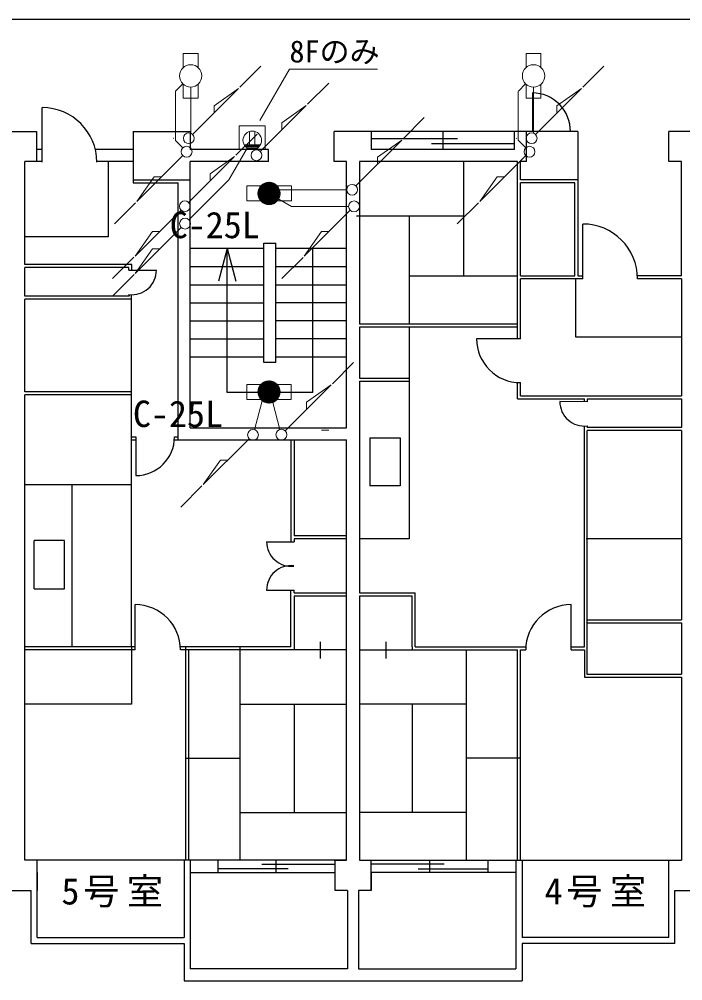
# Model space of a CAD drawing. Units: millimetres, scale not verified. Extents: x -57444 to 128924, y -40058 to 51382.
# Drawn here: x -3619 to 7410, y -28259 to -12271 of the extents above; entities that cross this region are included whole.
import ezdxf
from ezdxf.enums import TextEntityAlignment as Align

# ---------------------------------------------------------------- set-up
doc = ezdxf.new("R2010")
doc.units = ezdxf.units.MM
doc.header["$LTSCALE"] = 200
doc.layers.add('1-1_施設名', color=7, linetype='Continuous')
doc.layers.add('8-2', color=7, linetype='Continuous')
for name, color, linetype, lineweight in [('1-8', 4, 'Continuous', 9), ('8-0', 134, 'Continuous', 20), ('8-1', 7, 'Continuous', 9), ('8-7', 7, 'Continuous', 9)]:
    doc.layers.add(name, color=color, linetype=linetype, lineweight=lineweight)
doc.styles.add('ＭＳ ゴシック', font='')
doc.styles.get('ＭＳ ゴシック').set_extended_font_data('MS Gothic')

msp = doc.modelspace()

# ---------------------------------------------------------------- linework, layer by layer
at = {"layer": '1-1_施設名'}
for p, q in [((-15255.9, -12271.2), (18488.2, -12271.2)), ((4910.1, -13497.3), (4910.1, -14139)), ((-3238.8, -14649.1), (-3238.8, -13740.1)), ((-3920.3, -14139), (-3334.8, -14139)), ((-3334.8, -14139), (-3334.8, -14626)), ((-1727.6, -14139), (-1727.6, -14989)), ((-1727.6, -14139), (-776.9, -14139)), ((-776.9, -14139), (-776.9, -14439)), ((2230.4, -14139), (1614.5, -14139)), ((1614.5, -14639), (1614.5, -14139)), ((2230.4, -14139), (2230.4, -14439)), ((5663.9, -14139), (2230.4, -14139)), ((3421.8, -14139), (3421.8, -14439)), ((4613.2, -14439), (4613.2, -14139)), ((4813.2, -14639), (4813.2, -14139)), ((5663.9, -14139), (5663.9, -16535.4)), ((7179.7, -14639), (7179.7, -14139)), ((7179.7, -14339), (7179.7, -14139)), ((7765.2, -14139), (7179.7, -14139)), ((3666.1, -14259.9), (2230.4, -14259.9)), ((3231.6, -14340), (4613.2, -14340)), ((-3238.8, -14439), (-3334.8, -14439)), ((-1727.6, -14439), (-2354.5, -14439)), ((523.1, -14439), (-776.9, -14439)), ((523.1, -14639), (523.1, -14439)), ((4613.2, -14439), (2230.4, -14439)), ((-3238.8, -14639), (-3526.9, -14639)), ((-1727.6, -14639), (-2329.9, -14639)), ((-2142.4, -14637.7), (-2142.4, -15888.8)), ((-776.9, -19065.6), (-776.9, -14639)), ((523.1, -14639), (-776.9, -14639)), ((1823.1, -14639), (1614.5, -14639)), ((1823.1, -19065.6), (1823.1, -14639)), ((4663.2, -14639), (2038.2, -14639)), ((2038.2, -14639), (2038.2, -17339)), ((3763.2, -14639), (3763.2, -16535.4)), ((4663.2, -17582.7), (4663.2, -14639)), ((4713.2, -14939), (4713.2, -14639)), ((4813.2, -14639), (4713.2, -14639)), ((7388.2, -14639), (7179.7, -14639)), ((7388.2, -16535.4), (7388.2, -14639)), ((-1727.6, -14939), (-776.9, -14939)), ((-1727.6, -14989), (-976.9, -14989)), ((-976.9, -19265.6), (-976.9, -14989)), ((5663.9, -14939), (4713.2, -14939)), ((5613.9, -14989), (4713.2, -14989)), ((4713.2, -16535.4), (4713.2, -14989)), ((5613.9, -16535.4), (5613.9, -14989)), ((1988.2, -15539), (3763.2, -15539)), ((2863.2, -15539), (2863.2, -17339)), ((5749.3, -16585.4), (5749.3, -15676.4)), ((-2142.4, -15888.8), (-3526.9, -15888.8)), ((448.1, -16085.2), (-776.9, -16085.2)), ((-164.4, -16085.2), (-309, -16624.7)), ((448.1, -15996.9), (648.1, -15996.9)), ((448.1, -16085.2), (448.1, -15996.9)), ((448.1, -17981.1), (448.1, -16085.2)), ((648.1, -17981.1), (648.1, -15996.9)), ((1823.1, -16085.2), (648.1, -16085.2)), ((1260.6, -18475.4), (1260.6, -16085.2)), ((-1795.4, -16396.8), (-3526.9, -16396.8)), ((-1795.4, -16445.5), (-1795.4, -16396.8)), ((-1795.4, -16445.5), (-1339.8, -16444.9)), ((-1745.4, -16445.5), (-1745.5, -16346.6)), ((-776.9, -16385.2), (448.1, -16385.2)), ((648.1, -16385.2), (1823.1, -16385.2)), ((2863.2, -16535.4), (4663.2, -16535.4)), ((4713.2, -16535.4), (5613.9, -16535.4)), ((5749.3, -16585.4), (4713.2, -16585.4)), ((4713.2, -17582.7), (4713.2, -16585.4)), ((5631.2, -17558.6), (5631.2, -16585.4)), ((5663.9, -16535.4), (5749.3, -16535.4)), ((7388.2, -16535.4), (6656.9, -16535.4)), ((7388.2, -16585.4), (6658.3, -16585.4)), ((7388.2, -16585.4), (7388.2, -18531.7)), ((-776.9, -16685.2), (448.1, -16685.2)), ((648.1, -16685.2), (1823.1, -16685.2)), ((-1751.9, -16923.8), (-3526.9, -16923.8)), ((-3526.9, -18465.8), (-3526.9, -16923.8)), ((-1794.8, -16848), (-1794.7, -16873.8)), ((-1751.9, -22709), (-1751.9, -16851)), ((-776.9, -16985.2), (448.1, -16985.2)), ((1823.1, -16985.2), (648.1, -16985.2)), ((-776.9, -17285.2), (448.1, -17285.2)), ((1823.1, -17285.2), (648.1, -17285.2)), ((4663.2, -17339), (2038.2, -17339)), ((4663.2, -17389), (2038.2, -17389)), ((2038.2, -17389), (2038.2, -18239)), ((2863.2, -17389), (2863.2, -18239)), ((4663.2, -17444.5), (4663.2, -17389)), ((-776.9, -17585.2), (448.1, -17585.2)), ((1823.1, -17585.2), (648.1, -17585.2)), ((4713.2, -17582.7), (3981.9, -17582.7)), ((7388.2, -17558.6), (5631.2, -17558.6)), ((-776.9, -17885.2), (448.1, -17885.2)), ((648.1, -17885.2), (1823.1, -17885.2)), ((648.1, -17981.1), (448.1, -17981.1)), ((2038.2, -18239), (2863.2, -18239)), ((2038.2, -18289), (2863.2, -18289)), ((2038.2, -18289), (2038.2, -21809)), ((2863.2, -18239), (2863.2, -18289)), ((2863.2, -18289), (2863.2, -20909.5)), ((4663.2, -18581.9), (4663.2, -18312.2)), ((4713.2, -18531.7), (4713.2, -18314)), ((-1751.9, -18465.8), (-3526.9, -18465.8)), ((-1751.9, -18515.8), (-3526.9, -18515.8)), ((-3526.9, -26256.2), (-3526.9, -18515.8)), ((4713.2, -18531.7), (7388.2, -18531.7)), ((4663.2, -18581.9), (5779.1, -18581.9)), ((5822.5, -18630.7), (5366.9, -18630)), ((5779.1, -18630.6), (5779.1, -18581.9)), ((5822.6, -18581.9), (7388.2, -18581.9)), ((5822.6, -18581.9), (5822.6, -18630.7)), ((7388.2, -18581.9), (7388.2, -19059)), ((-776.9, -19065.6), (1823.1, -19065.6)), ((5779.1, -22709), (5779.1, -19036.2)), ((5821.9, -19033.2), (5821.9, -19059)), ((7388.2, -19059), (5822.6, -19059)), ((7388.2, -19109), (5822.6, -19109)), ((5822.6, -23159), (5822.6, -19109)), ((7388.2, -19109), (7388.2, -22259)), ((-1751.9, -19215.6), (-1682.3, -19215.6)), ((-1751.9, -19265.6), (-1682.3, -19265.6)), ((-1682.3, -19215.6), (-1682.3, -19859.6)), ((-1040.3, -19265.6), (1823.1, -19265.6)), ((-1038.3, -19215.6), (-976.9, -19215.6)), ((898.1, -19265.6), (898.1, -20959.6)), ((948.1, -19265.6), (948.1, -20859)), ((1823.1, -26255.9), (1823.1, -19265.6)), ((2208, -19230.3), (2208, -20029.8)), ((-3526.9, -20009), (-1751.9, -20009)), ((-2737.9, -22709), (-2737.9, -20013.5)), ((2208, -19994.8), (2208, -20030.5)), ((2714, -20029.8), (2208, -20029.8)), ((-3373.9, -20975.9), (-3373.9, -20940.2)), ((-2867.9, -20940.9), (-3373.9, -20940.9)), ((-3373.9, -21740.4), (-3373.9, -20940.9)), ((1823.1, -20859), (948.1, -20859)), ((1823.1, -20909), (948.1, -20909)), ((948.1, -20909), (948.1, -20959.6)), ((2863.2, -20909.5), (2038.2, -20909.5)), ((7388.2, -20909), (5804.5, -20909)), ((492.1, -20959.6), (948.1, -20959.6)), ((492.1, -21761.7), (948.1, -21761.7)), ((898.1, -22709), (898.1, -21761.7)), ((948.1, -21809), (948.1, -21761.7)), ((948.1, -21809), (1823.1, -21809)), ((948.1, -21859), (948.1, -22709)), ((948.1, -21859), (1823.1, -21859)), ((2038.2, -21809), (2963.2, -21809)), ((2038.2, -21859), (2913.2, -21859)), ((2038.2, -21859), (2038.2, -26255.9)), ((2913.2, -22709), (2913.2, -21859)), ((2963.2, -22709), (2963.2, -21809)), ((-1692.5, -22759), (-1692.5, -22005.1)), ((5553.8, -22759), (5553.8, -22005.1)), ((5815.9, -22259), (7388.2, -22259)), ((1385.6, -22625), (1385.6, -22901.8)), ((2475.7, -22625), (2475.7, -22901.8)), ((-1692.5, -22709), (-3526.9, -22709)), ((-1692.5, -22759), (-3526.9, -22759)), ((-1751.9, -22709), (-1751.9, -23659)), ((898.1, -22709), (-940.3, -22709)), ((1823.1, -22759), (-938.6, -22759)), ((-851.9, -26256), (-851.9, -22709)), ((-801.9, -26256), (-801.9, -22759)), ((48.1, -22709), (48.1, -26259)), ((948.1, -22709), (948.1, -22759)), ((2038.2, -22759), (4663.2, -22759)), ((2913.2, -22709), (2913.2, -22759)), ((2963.2, -22709), (4801.6, -22709)), ((3813.2, -26259), (3813.2, -22759)), ((4663.2, -26256), (4663.2, -22759)), ((4713.2, -26256), (4713.2, -22759)), ((4713.2, -22759), (4799.9, -22759)), ((5553.8, -22709), (5779.1, -22709)), ((5815.9, -23159), (7388.2, -23159)), ((5779.1, -23209), (7388.2, -23209)), ((7388.2, -23209), (7388.2, -26256)), ((-1751.9, -23659), (-3526.9, -23659)), ((48.1, -23659), (1823.1, -23659)), ((948.1, -23659), (948.1, -25459)), ((3813.2, -23659), (2038.2, -23659)), ((2913.2, -23659), (2913.2, -25459)), ((-851.9, -24559), (48.1, -24559)), ((4713.2, -24559), (3813.2, -24559)), ((48.1, -25459), (1823.1, -25459)), ((3813.2, -25459), (2038.2, -25459)), ((1823.1, -26256), (-3526.9, -26256)), ((-3319, -27540.5), (-3319, -26256)), ((-1751.9, -26256), (-1751.9, -26259)), ((-876.9, -26256), (-876.9, -27540.5)), ((-776.9, -26256), (-776.9, -28059)), ((-312.9, -26460.4), (-312.9, -26256.8)), ((414.8, -26320), (1631, -26320)), ((643.3, -26256), (643.4, -26459)), ((1615.2, -26255.6), (1823.1, -26255.9)), ((1631, -26755.6), (1631, -26256)), ((2038.2, -26256), (7388.2, -26256)), ((2230.3, -26755.6), (2230.3, -26256)), ((3446.5, -26320), (2230.3, -26320)), ((3202.2, -26256), (3202.2, -26459)), ((4174.1, -26460.4), (4174.1, -26256.8)), ((4638.2, -26256), (4638.2, -28059)), ((4738.2, -26256), (4738.2, -27540.5)), ((7180.3, -27540.5), (7180.3, -26256)), ((-776.9, -26459), (1630.5, -26459)), ((849.3, -26400.1), (-312.9, -26400.1)), ((4638.2, -26459), (2230.8, -26459)), ((3012, -26400.1), (4174.1, -26400.1)), ((-3419, -27637.8), (-3419, -26755.6)), ((1838.2, -26755.6), (1631, -26755.6)), ((1838.2, -26755.6), (1838.2, -28059)), ((2022.4, -26755.6), (2022.4, -28059)), ((7280.3, -27637.8), (7280.3, -26755.6)), ((7280.3, -26755.6), (7681, -26755.6)), ((-3419, -27637.8), (-876.9, -27637.8)), ((-3319, -27540.5), (-876.9, -27540.5)), ((-876.9, -27637.8), (-876.9, -28259)), ((7180.3, -27540.5), (4738.2, -27540.5)), ((4738.2, -27637.8), (4738.2, -28259)), ((7280.3, -27637.8), (4738.2, -27637.8)), ((1838.2, -28059), (-776.9, -28059)), ((2022.4, -28059), (4638.2, -28059)), ((-876.9, -28259), (4738.2, -28259))]:
    msp.add_line(p, q, dxfattribs=at)
for points in [[(-1745.5, -16346.6), (-3526.9, -16346.6), (-3526.9, -14639)], [(1260.6, -18475.4), (-164.4, -18475.4), (-164.4, -16085.2), (-19.9, -16624.7)], [(-1794.7, -16873.8), (-3526.9, -16873.8), (-3526.9, -16396.8)], [(2208, -19230.3), (2714, -19230.3), (2714, -20029.8)], [(-3373.9, -21740.4), (-2867.9, -21740.4), (-2867.9, -20940.9)], [(5815.9, -22309), (7388.2, -22309), (7388.2, -23159)], [(5553.8, -22759), (5779.1, -22759), (5779.1, -23209)], [(-3319.5, -26459), (-3319, -26755.6), (-3319, -26459)], [(2229.9, -26459), (2230.3, -26755.6), (2022.4, -26755.6)], [(-3819.7, -27637.8), (-3819.7, -26755.6), (-3419, -26755.6)]]:
    msp.add_lwpolyline(points, dxfattribs=at)
for centre, radius, start, end in [((4909.2, -14130.1), 632.8, 359.19767, 89.91616), ((-3238.8, -14649.1), 909, 0, 90), ((5749.3, -16585.4), 909, 0, 90), ((-1745.4, -16445.5), 405.6, 263.0023, 0.08384), ((4713.2, -17582.7), 731.3, 180, 270), ((5772.5, -18630.6), 405.6, 179.91616, 276.9977), ((-1682.3, -19215.6), 643.9, 270, 0), ((898.1, -20959.6), 406, 180, 276.3151), ((898.1, -21761.7), 406, 83.6849, 180), ((-1692.5, -22759), 753.9, 0, 90), ((5553.8, -22759), 753.9, 90, 180)]:
    msp.add_arc(centre, radius, start, end, dxfattribs=at)
at = {"layer": '8-0'}
for p, q in [((-645.8, -12842.4), (-893.1, -12842.4)), ((-893.1, -13075.1), (-893.1, -12842.4)), ((-645.8, -12842.4), (-645.8, -13075.1)), ((5053.4, -12842.4), (4806.1, -12842.4)), ((4806.1, -13075.1), (4806.1, -12842.4)), ((5053.4, -12842.4), (5053.4, -13075.1)), ((-893.1, -13351.6), (-893.1, -13584.3)), ((-645.8, -13351.6), (-645.8, -13584.3)), ((4806.1, -13351.6), (4806.1, -13584.3)), ((5053.4, -13351.6), (5053.4, -13584.3)), ((-893.1, -13584.3), (-645.8, -13584.3)), ((4806.1, -13584.3), (5053.4, -13584.3)), ((525.9, -14982.3), (347.9, -15160.3)), ((546.1, -14982.6), (348.2, -15180.5)), ((503.1, -14984.6), (350.2, -15137.5)), ((564.3, -14984.8), (350.4, -15198.7)), ((581.1, -14988.4), (354.1, -15215.5)), ((476.1, -14991.2), (356.8, -15110.5)), ((596.7, -14993.3), (359, -15231.1)), ((611.2, -14999.3), (364.9, -15245.6)), ((624.7, -15006.3), (371.9, -15259.1)), ((438.9, -15008), (373.6, -15073.3)), ((637.3, -15014.1), (379.7, -15271.7)), ((649.1, -15022.8), (388.4, -15283.5)), ((162.3, -15044), (162.3, -15291.3)), ((395, -15044), (162.3, -15044)), ((660.1, -15032.3), (397.9, -15294.4)), ((670.2, -15042.6), (408.2, -15304.6)), ((679.6, -15053.7), (419.3, -15314)), ((688.1, -15065.6), (431.2, -15322.5)), ((695.8, -15078.3), (444, -15330.2)), ((702.6, -15092), (457.6, -15337)), ((708.4, -15106.7), (472.3, -15342.8)), ((713.1, -15122.4), (488, -15347.5)), ((716.6, -15139.4), (505, -15351)), ((718.5, -15158), (523.6, -15352.9)), ((718.4, -15178.5), (544.1, -15352.8)), ((671.5, -15044), (904.2, -15044)), ((904.2, -15291.3), (904.2, -15044)), ((395, -15291.3), (162.3, -15291.3)), ((715.6, -15201.8), (567.4, -15349.9)), ((708, -15229.8), (595.4, -15342.4)), ((904.2, -15291.3), (671.5, -15291.3)), ((161.6, -18344.8), (161.6, -18592.1)), ((394.3, -18344.8), (161.6, -18344.8)), ((525.2, -18283.1), (347.2, -18461.1)), ((545.3, -18283.4), (347.5, -18481.3)), ((502.4, -18285.5), (349.5, -18438.4)), ((563.6, -18285.6), (349.7, -18499.6)), ((580.4, -18289.3), (353.3, -18516.4)), ((475.4, -18292), (356, -18411.4)), ((596, -18294.2), (358.2, -18531.9)), ((610.4, -18300.2), (364.2, -18546.4)), ((624, -18307.1), (371.1, -18559.9)), ((438.2, -18308.8), (372.8, -18374.1)), ((636.6, -18314.9), (379, -18572.5)), ((648.4, -18323.6), (387.7, -18584.3)), ((659.3, -18333.1), (397.2, -18595.3)), ((669.5, -18343.4), (407.4, -18605.4)), ((678.8, -18354.5), (418.5, -18614.8)), ((687.4, -18366.4), (430.5, -18623.4)), ((695.1, -18379.2), (443.2, -18631)), ((670.8, -18344.8), (903.5, -18344.8)), ((903.5, -18592.1), (903.5, -18344.8)), ((701.9, -18392.8), (456.9, -18637.8)), ((707.7, -18407.5), (471.5, -18643.6)), ((712.4, -18423.2), (487.3, -18648.4)), ((715.8, -18440.3), (504.3, -18651.8)), ((717.7, -18458.8), (522.9, -18653.7)), ((717.7, -18479.3), (543.4, -18653.6)), ((714.8, -18502.7), (566.7, -18650.8)), ((707.3, -18530.7), (594.7, -18643.2)), ((394.3, -18592.1), (161.6, -18592.1)), ((903.5, -18592.1), (670.8, -18592.1))]:
    msp.add_line(p, q, dxfattribs=at)
at = {"layer": '8-0', "color": 7}
for p, q in [((379.2, -13955.5), (873.3, -13099.7)), ((873.3, -13099.7), (2337.9, -13099.7)), ((207, -14137.8), (207, -14358.6)), ((299.6, -14137.3), (299.6, -14358.6)), ((118.7, -14358.6), (389.6, -14358.6)), ((130.6, -14377.1), (377.7, -14377.1)), ((-133, -14939.1), (170.1, -14414.1)), ((38.2, -14439), (471.2, -14439)), ((146.9, -14395.6), (361.4, -14395.6)), ((170.1, -14414.1), (338.2, -14414.1)), ((-39.4, -14554.4), (-803, -15318.1)), ((-134.5, -14941.1), (-798.9, -15605.5)), ((-930.3, -15445.3), (-1694, -16209)), ((-1406.7, -15801.7), (-1694, -16209)), ((-926.2, -15732.8), (-1689.9, -16496.5)), ((-1286.7, -15801.7), (-1406.7, -15801.7)), ((-1402.6, -16089.2), (-1689.9, -16496.5)), ((-1282.6, -16089.2), (-1402.6, -16089.2))]:
    msp.add_line(p, q, dxfattribs=at)
at = {"layer": '8-0', "color": 4, "lineweight": 9}
for p, q in [((-18.3, -14533.3), (333.3, -14181.7)), ((-1715.1, -16230.1), (-2066.7, -16581.7)), ((-1711, -16517.6), (-2062.6, -16869.2))]:
    msp.add_line(p, q, dxfattribs=at)
at = {"layer": '8-0', "color": 7}
for points in [[(38.2, -14439), (38.2, -14041.1), (471.2, -14041.1), (471.2, -14439)], [(-446.7, -14961.7), (-446.7, -14841.7), (-39.4, -14554.4)]]:
    msp.add_lwpolyline(points, dxfattribs=at)
at = {"layer": '8-0'}
for centre in [(-769.4, -13213.4), (4929.7, -13213.4), (533.2, -15167.6), (532.5, -18468.5)]:
    msp.add_circle(centre, 185.5, dxfattribs=at)
at = {"layer": '8-0', "color": 7}
for centre, radius in [((254.1, -14284.7), 154.3), ((-866.7, -15381.7), 90), ((-866.7, -15381.7), 90), ((-862.6, -15669.2), 90), ((-862.6, -15669.2), 90)]:
    msp.add_circle(centre, radius, dxfattribs=at)
at = {"layer": '8-1', "color": 4}
for p, q in [((47.3, -13401.5), (398.9, -13049.9)), ((5746.5, -13401.5), (6098.1, -13049.9)), ((1172.9, -13685.4), (1524.5, -13333.8)), ((2762.3, -14258.3), (3113.9, -13906.7)), ((-1684.8, -15321.9), (-2036.4, -15673.5)), ((4014.4, -15321.9), (3662.8, -15673.5)), ((1098.2, -16231), (746.6, -16582.6))]:
    msp.add_line(p, q, dxfattribs=at)
at = {"layer": '8-1'}
for p, q in [((-1021.5, -13465.5), (-900.6, -13344.5)), ((-769.4, -13398.8), (-769.4, -14165.7)), ((-737.5, -14186.3), (26.2, -13422.6)), ((4677.7, -13465.5), (4798.6, -13344.5)), ((4929.7, -13398.8), (4929.7, -14165.7)), ((4961.7, -14186.3), (5725.4, -13422.6)), ((-1024.5, -13472.5), (-1024.5, -14281.3)), ((4674.7, -13472.5), (4674.7, -14281.3)), ((388.1, -14470.2), (1151.8, -13706.5)), ((744.5, -13993.8), (1151.8, -13706.5)), ((744.5, -14113.8), (744.5, -13993.8)), ((-1021.5, -14288.4), (-900, -14409.9)), ((1977.5, -15043.1), (2741.3, -14279.3)), ((2333.9, -14566.7), (2741.3, -14279.3)), ((4677.7, -14288.4), (4799.2, -14409.9)), ((-900, -14537.1), (-1663.7, -15300.8)), ((4799.2, -14537.1), (4035.5, -15300.8)), ((2333.9, -14686.7), (2333.9, -14566.7)), ((-1376.4, -14893.5), (-1663.7, -15300.8)), ((-1256.4, -14893.5), (-1376.4, -14893.5)), ((4322.8, -14893.5), (4035.5, -15300.8)), ((4442.8, -14893.5), (4322.8, -14893.5)), ((708.4, -15106.7), (1823.9, -15106.7)), ((693.9, -15260.4), (905.5, -15382.6)), ((905.5, -15382.6), (1856.6, -15382.6)), ((1883, -15446.2), (1119.3, -16209.9)), ((1406.6, -15802.6), (1119.3, -16209.9)), ((1526.6, -15802.6), (1406.6, -15802.6)), ((1525.9, -19103.4), (1405.9, -19103.4))]:
    msp.add_line(p, q, dxfattribs=at)
for points in [[(-381.1, -13829.9), (-381.1, -13709.9), (26.2, -13422.6)], [(5318.1, -13829.9), (5318.1, -13709.9), (5725.4, -13422.6)]]:
    msp.add_lwpolyline(points, dxfattribs=at)
for centre in [(-801.1, -14249.9), (4898.1, -14249.9), (-836.4, -14473.5), (4862.8, -14473.5), (324.5, -14533.8), (1913.9, -15106.7), (1946.6, -15382.6)]:
    msp.add_circle(centre, 90, dxfattribs=at)
for centre in [(-1048, -14247.7), (-1014.5, -14281.3), (4651.2, -14247.7), (4684.7, -14281.3)]:
    msp.add_arc(centre, 10, 180, 225, dxfattribs=at)
at = {"layer": '8-7', "color": 4}
for p, q in [((1586.9, -18331.5), (1938.5, -17979.9)), ((-582, -20031.2), (-933.6, -20382.8))]:
    msp.add_line(p, q, dxfattribs=at)
at = {"layer": '8-7'}
for p, q in [((802.1, -19116.3), (1565.8, -18352.6)), ((418.5, -18614.8), (289.6, -19095.9)), ((594.7, -18643.2), (715.2, -19093)), ((202.8, -19246.4), (-561, -20010.1)), ((-273.6, -19602.8), (-561, -20010.1)), ((-153.6, -19602.8), (-273.6, -19602.8))]:
    msp.add_line(p, q, dxfattribs=at)
msp.add_lwpolyline([(1158.5, -18759.9), (1158.5, -18639.9), (1565.8, -18352.6)], dxfattribs=at)
for centre in [(266.4, -19182.8), (738.5, -19179.9)]:
    msp.add_circle(centre, 90, dxfattribs=at)

# ---------------------------------------------------------------- texts
at = {"layer": '1-8', "color": 7, "char_height": 439.9, "attachment_point": 7, "style": 'ＭＳ ゴシック'}
for s, insert in [('\\T1.21;5号室', (-2918, -27039.6)), ('\\T1.21;4号室', (5112.9, -27039.6))]:
    msp.add_mtext(s, dxfattribs=dict(at, insert=insert))
at = {"layer": '8-0', "color": 7, "style": 'ＭＳ ゴシック'}
msp.add_text('8Fのみ', height=366.6, dxfattribs=at).set_placement((873.3, -13099.7), align=Align.BOTTOM_LEFT)
at = {"layer": '8-2', "style": 'ＭＳ ゴシック'}
for p in [(-1117.5, -16043.7), (-1729.1, -19183.8)]:
    msp.add_text('C-25L', height=439.9, dxfattribs=at).set_placement(p, align=Align.BOTTOM_LEFT)

doc.saveas('drawing.dxf')
